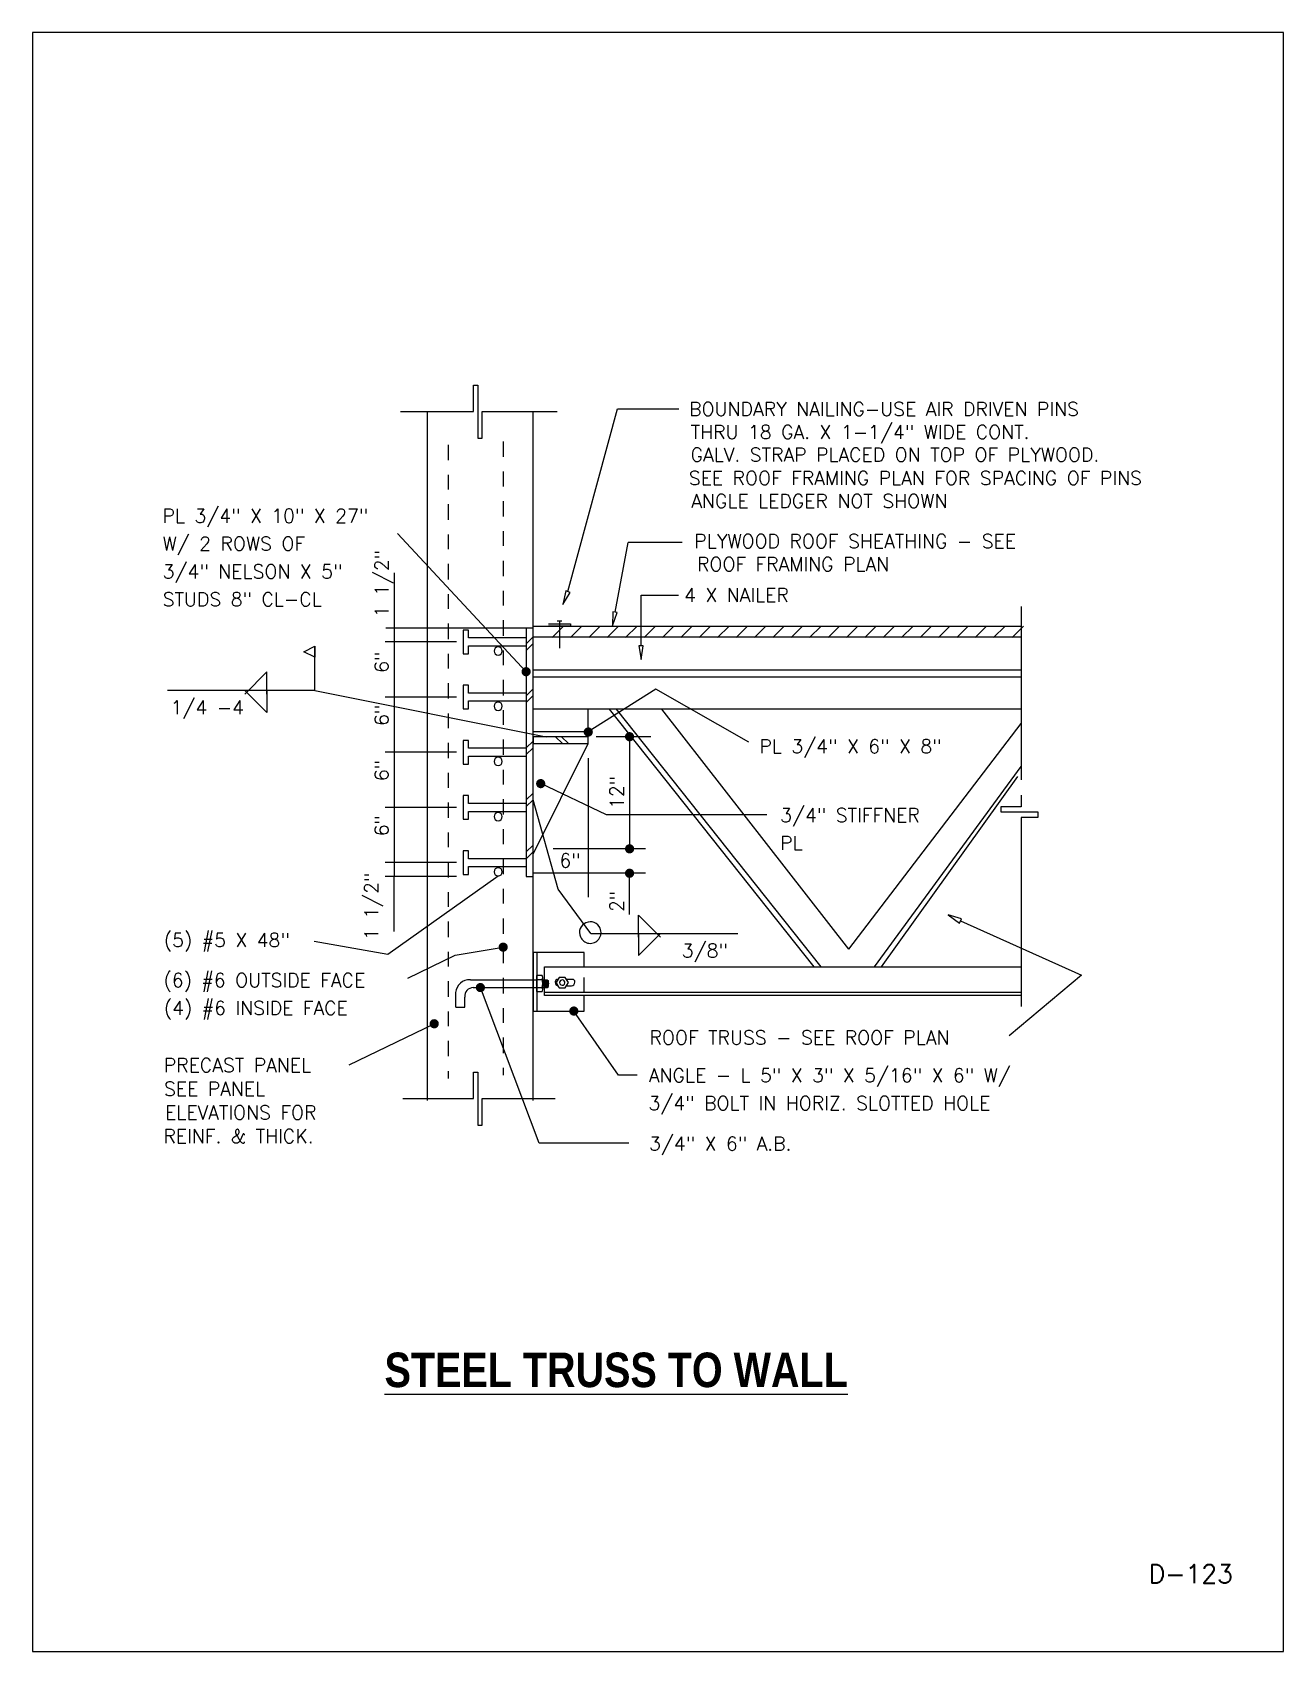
# Model space of a CAD drawing. Extents: x 0 to 8.5, y -0.1 to 10.9.
import ezdxf
from ezdxf.enums import TextEntityAlignment as Align

# ---------------------------------------------------------------- set-up
doc = ezdxf.new("R2010")
doc.units = 0
doc.header["$MEASUREMENT"] = 0
for name, pattern in [('A', [0]), ('ARROW', [0]), ('CENTX', [0.28871499999999994, 0.104987, -0.026247, 0.026247, -0.026247, 0.104987]), ('DEFAULT', [0]), ('DIM', [0]), ('DOTA', [0.039369, 0.013123, -0.013123, -0.013123]), ('HIDDEN', [0]), ('SOLID', [0])]:
    doc.linetypes.add(name, pattern=pattern)
doc.layers.get('0').update_dxf_attribs({"linetype": 'CONTINUOUS'})
doc.styles.get("Standard").update_dxf_attribs({"font": 'simplex.shx'})

msp = doc.modelspace()

# ---------------------------------------------------------------- linework, layer by layer
at = {"linetype": 'DEFAULT'}
for p, q in [((2.996125560362488, 8.47899215215298), (3.026124060362491, 8.47899215215298)), ((2.996125560362488, 8.29899215215298), (2.996125560362488, 8.47899215215298)), ((3.026124060362491, 8.47899215215298), (3.026124060362491, 8.118992152152977)), ((2.501125560362491, 8.29899215215298), (2.996125560362488, 8.29899215215298)), ((2.681124060362491, 8.29899215215298), (2.681124060362491, 3.618992152152978)), ((3.056124060362491, 8.29899215215298), (3.56612406036249, 8.29899215215298)), ((3.056124060362491, 8.118992152152977), (3.056124060362491, 8.29899215215298)), ((3.401124060362491, 3.618992152152978), (3.401124060362491, 8.29899215215298)), ((3.637974060362488, 7.076222839879981), (3.97400810781607, 8.318600099730324)), ((3.97400810781607, 8.318600099730324), (4.391124060362491, 8.318600099730322)), ((3.026124060362491, 8.118992152152977), (3.056124060362491, 8.118992152152977)), ((3.958281060362488, 6.936946339879982), (4.046811060362488, 7.410568989864236)), ((4.414489560362492, 7.410568989864236), (4.046811060362488, 7.410568989864236)), ((4.134516060362488, 7.05324048986424), (4.390317060362488, 7.05324048986424)), ((4.134516060362488, 6.708535339879984), (4.134516060362488, 7.05324048986424)), ((6.716407560362491, 6.974939696462616), (6.716407560362491, 5.796704839879976)), ((3.354250560362493, 6.828961339879982), (2.401451639174153, 6.828961339879982)), ((3.401124060362491, 6.842737339879979), (6.716407560362491, 6.842737339879979)), ((3.506124060362492, 6.857737339879981), (3.656124060362488, 6.857737339879981)), ((3.656124060362488, 6.842737339879979), (3.506124060362492, 6.842737339879979)), ((3.530250060362491, 6.765365839879981), (3.60768006036249, 6.841985839879979)), ((3.56612406036249, 6.878105839879981), (3.59612406036249, 6.878105839879981)), ((3.581124060362493, 6.878105839879981), (3.581124060362493, 6.692737339879982)), ((3.65524956036249, 6.765365839879981), (3.73267956036249, 6.841985839879979)), ((3.656124060362488, 6.857737339879981), (3.656124060362488, 6.842737339879979)), ((3.780250560362491, 6.765365839879981), (3.857680560362491, 6.841985839879979)), ((3.905250060362491, 6.765365839879981), (3.98268006036249, 6.841985839879979)), ((4.03024956036249, 6.765365839879981), (4.10767956036249, 6.841985839879979)), ((4.155250560362491, 6.765365839879981), (4.232680560362491, 6.841985839879979)), ((4.280250060362491, 6.765365839879981), (4.35768006036249, 6.841985839879979)), ((4.405251060362492, 6.765365839879981), (4.48267956036249, 6.841985839879979)), ((4.530250560362491, 6.765365839879981), (4.607680560362491, 6.841985839879979)), ((4.655250060362491, 6.765365839879981), (4.73268006036249, 6.841985839879979)), ((4.78024956036249, 6.765365839879981), (4.85767956036249, 6.841985839879979)), ((4.905250560362491, 6.765365839879981), (4.982680560362491, 6.841985839879979)), ((5.030250060362491, 6.765365839879981), (5.10768006036249, 6.841985839879979)), ((5.15524956036249, 6.765365839879981), (5.23267956036249, 6.841985839879979)), ((5.280250560362491, 6.765365839879981), (5.357680560362491, 6.841985839879979)), ((5.405250060362491, 6.765365839879981), (5.48268006036249, 6.841985839879979)), ((5.530251060362492, 6.765365839879981), (5.60767956036249, 6.841985839879979)), ((5.655250560362491, 6.765365839879981), (5.732680560362491, 6.841985839879979)), ((5.780250060362491, 6.765365839879981), (5.85768006036249, 6.841985839879979)), ((5.905251060362492, 6.765365839879981), (5.98267956036249, 6.841985839879979)), ((6.030250560362491, 6.765365839879981), (6.107680560362491, 6.841985839879979)), ((6.155250060362491, 6.765365839879981), (6.23268006036249, 6.841985839879979)), ((6.28024956036249, 6.765365839879981), (6.35767956036249, 6.841985839879979)), ((6.405250560362491, 6.765365839879981), (6.482680560362491, 6.841985839879979)), ((6.530250060362491, 6.765365839879981), (6.60768006036249, 6.841985839879979)), ((6.65524956036249, 6.765365839879981), (6.73267956036249, 6.841985839879979)), ((2.881027560362494, 6.735211339879982), (2.395559639174156, 6.735211339879982)), ((3.401124060362491, 6.768603091472597), (3.354249244730852, 6.721728275840961)), ((3.401124060362491, 6.723094406142213), (3.354249244730852, 6.676219590510574)), ((6.716407560362491, 6.767737339879983), (3.401124060362491, 6.767737339879983)), ((1.918732156079995, 6.405393262568596), (1.918732156079995, 6.705393262568596)), ((1.593731656079999, 6.530550262568596), (1.443731656079997, 6.380550262568597)), ((1.593731656079999, 6.380550262568597), (1.593731656079999, 6.530550262568596)), ((6.716407560362491, 6.543470839879977), (4.802278560362492, 6.543470839879977)), ((6.716407560362491, 6.543470839879977), (4.802278560362492, 6.543470839879977)), ((6.716407560362491, 6.495488839879985), (4.802278560362492, 6.495488839879985)), ((1.918732156079995, 6.405393262568596), (0.9179666560799973, 6.405393262568596)), ((1.593731656079999, 6.255393262568595), (1.443731656079997, 6.405393262568596)), ((1.593731656079999, 6.405393262568596), (1.593731656079999, 6.255393262568595)), ((3.401124060362491, 6.415048993772543), (3.354249244730852, 6.368174178140906)), ((2.881027560362494, 6.36021133987998), (2.395559639174156, 6.36021133987998)), ((3.401124060362491, 6.369542429762501), (3.354249244730852, 6.322667614130864)), ((3.776124060362491, 6.09064333987998), (3.776124060362491, 6.27814333987998)), ((5.310700560362489, 4.528144339879983), (3.920287560362489, 6.278144839879981)), ((5.357650560362492, 4.528144339879983), (3.967239060362493, 6.278144839879981)), ((5.545882560362493, 4.647169339879983), (4.275828060362491, 6.278144839879981)), ((6.716407560362491, 6.278144839879981), (4.802278560362492, 6.278144839879981)), ((5.545300560362492, 4.646579839879979), (6.716407560362491, 6.179705839879984)), ((3.401124060362491, 6.061497017392831), (3.354249244730852, 6.014622201761194)), ((3.776124060362491, 6.122701339879981), (3.401124060362491, 6.122701339879981)), ((3.600760942940083, 6.043768201061622), (3.553886127308443, 6.090643016693259)), ((3.641360892995468, 6.043768201061622), (3.594486077363834, 6.090643016693259)), ((4.202386560362493, 6.09064333987998), (3.829600560362493, 6.09064333987998)), ((2.881027560362494, 5.98521133987998), (2.395559639174156, 5.98521133987998)), ((3.401124060362491, 6.015988332062447), (3.354249244730852, 5.969113516430808)), ((3.401124060362491, 5.29376833987998), (3.776124060362491, 6.04376833987998)), ((3.776125560362493, 5.945536339879981), (3.776125560362493, 5.00065483987998)), ((5.719939560362493, 4.528144339879983), (6.716407560362491, 5.88856633987998)), ((5.767345560362489, 4.528144339879983), (6.693919560362492, 5.81944633987998)), ((2.881027560362494, 5.61021133987998), (2.395559639174156, 5.61021133987998)), ((3.401124060362491, 5.707942919692777), (3.354249244730852, 5.661068104061139)), ((3.401124060362491, 5.662434234362392), (3.354249244730852, 5.615559418730754)), ((6.716407560362491, 5.613772339879982), (6.579085560362492, 5.613772339879982)), ((6.579085560362492, 5.613772339879982), (6.579085560362492, 5.580470839879978)), ((6.716407560362491, 5.694139339879979), (6.716407560362491, 5.613772339879982)), ((6.579085560362492, 5.580470839879978), (6.830284560362493, 5.580470839879978)), ((6.830284560362493, 5.541427339879982), (6.716407560362491, 5.541427339879982)), ((6.716407560362491, 5.541427339879982), (6.716407560362491, 4.258114339879979)), ((6.830284560362493, 5.580470839879978), (6.830284560362493, 5.541427339879982)), ((3.401124060362491, 5.354388821992721), (3.354249244730852, 5.307514006361084)), ((3.401124060362491, 5.308882257982679), (3.354249244730852, 5.262007442351043)), ((4.165476060362494, 5.32896133987998), (3.53801556036249, 5.32896133987998)), ((2.881027560362494, 5.23521133987998), (2.395559639174156, 5.235211339879982)), ((3.401125560362493, 4.528213339879981), (3.401125560362493, 5.275985839879981)), ((2.881027560362494, 5.14146133987998), (2.395559639174156, 5.141461339879982)), ((4.165476060362494, 5.16305533987998), (3.53801556036249, 5.16305533987998)), ((4.11769056036249, 4.72851883987998), (4.11769056036249, 4.87851883987998)), ((4.11769056036249, 4.87851883987998), (4.267690560362492, 4.72851883987998)), ((3.792690060362494, 4.753361839879981), (4.793455560362492, 4.753361839879981)), ((4.11769056036249, 4.753361839879981), (4.11769056036249, 4.603361839879981)), ((4.11769056036249, 4.603361839879981), (4.267690560362492, 4.753361839879981)), ((3.426808560362488, 4.463629339879982), (3.422620560362494, 4.463629339879982)), ((3.426808560362488, 4.463629339879982), (3.422620560362494, 4.463629339879982)), ((3.462396060362492, 4.467815839879982), (3.426808560362488, 4.467815839879982)), ((3.426808560362488, 4.358959339879982), (3.426808560362488, 4.467815839879982)), ((3.462396060362492, 4.467815839879982), (3.426808560362488, 4.467815839879982)), ((3.426808560362488, 4.358959339879982), (3.426808560362488, 4.467815839879982)), ((3.426808560362488, 4.440601339879982), (3.462396060362492, 4.440601339879982)), ((3.426808560362488, 4.440601339879982), (3.462396060362492, 4.440601339879982)), ((3.467362560362492, 4.440184339879982), (3.498001560362487, 4.440184339879982)), ((3.467362560362492, 4.440184339879982), (3.498001560362487, 4.440184339879982)), ((3.467629560362495, 4.372567339879979), (3.467629560362495, 4.45421083987998)), ((3.467629560362495, 4.372567339879979), (3.467629560362495, 4.45421083987998)), ((3.467629560362495, 4.440184339879982), (3.476296560362494, 4.386239839879981)), ((3.467629560362495, 4.440184339879982), (3.476296560362494, 4.386239839879981)), ((3.476202060362493, 4.440184339879982), (3.484869060362492, 4.386239839879981)), ((3.476202060362493, 4.440184339879982), (3.484869060362492, 4.386239839879981)), ((3.48477456036249, 4.440184339879982), (3.49344156036249, 4.386239839879981)), ((3.48477456036249, 4.440184339879982), (3.49344156036249, 4.386239839879981)), ((3.493347060362488, 4.440184339879982), (3.501459060362492, 4.389697339879981)), ((3.493347060362488, 4.440184339879982), (3.501459060362492, 4.389697339879981)), ((3.498001560362487, 4.440184339879982), (3.506574060362491, 4.431610339879983)), ((3.498001560362487, 4.440184339879982), (3.506574060362491, 4.431610339879983)), ((3.502669560362495, 4.435514839879981), (3.506574060362491, 4.411214839879982)), ((3.502669560362495, 4.435514839879981), (3.506574060362491, 4.411214839879982)), ((3.506574060362491, 4.394812339879982), (3.506574060362491, 4.431610339879983)), ((3.506574060362491, 4.394812339879982), (3.506574060362491, 4.431610339879983)), ((2.874192060362491, 4.352180839879982), (2.874192060362491, 4.25308933987998)), ((2.874192060362491, 4.352180839879982), (2.874192060362491, 4.25308933987998)), ((2.937820560362495, 4.252841839879982), (2.937820560362495, 4.322156839879982)), ((2.937820560362495, 4.252841839879982), (2.937820560362495, 4.322156839879982)), ((3.426808560362488, 4.36314583987998), (3.422620560362494, 4.36314583987998)), ((3.426808560362488, 4.36314583987998), (3.422620560362494, 4.36314583987998)), ((3.426808560362488, 4.386173839879983), (3.462396060362492, 4.386173839879983)), ((3.426808560362488, 4.386173839879983), (3.462396060362492, 4.386173839879983)), ((3.426808560362488, 4.358959339879982), (3.462396060362492, 4.358959339879982)), ((3.426808560362488, 4.358959339879982), (3.462396060362492, 4.358959339879982)), ((3.467362560362492, 4.386239839879981), (3.498001560362487, 4.386239839879981)), ((3.467362560362492, 4.386239839879981), (3.498001560362487, 4.386239839879981)), ((3.478960560362488, 4.355021839879982), (6.716407560362491, 4.355021839879982)), ((3.498001560362487, 4.386239839879981), (3.506574060362491, 4.394812339879982)), ((3.498001560362487, 4.386239839879981), (3.506574060362491, 4.394812339879982)), ((2.876388060362489, 4.252841839879982), (2.937820560362495, 4.252841839879982)), ((2.876388060362489, 4.252841839879982), (2.937820560362495, 4.252841839879982)), ((2.996125560362488, 3.812834567725164), (3.026124060362491, 3.812834567725164)), ((2.996125560362488, 3.632834567725163), (2.996125560362488, 3.812834567725164)), ((3.026124060362491, 3.812834567725164), (3.026124060362491, 3.452834567725164)), ((2.516124060362491, 3.632834567725163), (2.996125560362488, 3.632834567725163)), ((3.056124060362491, 3.632834567725163), (3.551124060362488, 3.632834567725163)), ((3.056124060362491, 3.452834567725164), (3.056124060362491, 3.632834567725163)), ((3.026124060362491, 3.452834567725164), (3.056124060362491, 3.452834567725164))]:
    msp.add_line(p, q, dxfattribs=at)
at = {"linetype": 'CENTX'}
for p, q in [((2.82566256036249, 8.074367152152977), (2.82566256036249, 3.769044652152978)), ((3.19844856036249, 8.096513152152976), (3.19844856036249, 3.791189152152981))]:
    msp.add_line(p, q, dxfattribs=at)
at = {"linetype": 'ARROW'}
for p, q in [((2.479659964627893, 7.472177402104143), (3.354250560362493, 6.532396339879981)), ((2.458526101573177, 7.203961339879982), (2.458526101573177, 6.828961339879982)), ((1.918732156079995, 6.405393262568596), (3.490033560362487, 6.09064333987998)), ((2.458526101573177, 4.766461339879982), (2.458526101573177, 5.141461339879982)), ((4.056949560362492, 4.88254483987998), (4.056949560362492, 5.16305533987998)), ((2.872650060362488, 4.607723839879981), (3.19844856036249, 4.661087839879982)), ((2.550837202535462, 4.450703839879981), (2.872650060362488, 4.607723839879981)), ((2.151961832347963, 3.862524175343076), (2.72969856036249, 4.140670502168722))]:
    msp.add_line(p, q, dxfattribs=at)
at = {"linetype": 'A'}
for p, q in [((2.458526101573177, 6.828961339879982), (2.458526101573177, 6.735211339879982)), ((2.458526101573177, 5.235211339879982), (2.458526101573177, 5.141461339879982)), ((3.426808560362488, 4.62565483987998), (3.426808560362488, 4.227032839879982))]:
    msp.add_line(p, q, dxfattribs=at)
at = {"linetype": 'DIM'}
for p, q in [((2.458526101573177, 6.735211339879982), (2.458526101573177, 6.36021133987998)), ((2.458526101573177, 6.36021133987998), (2.458526101573177, 5.98521133987998)), ((4.056949560362492, 6.09064333987998), (4.056949560362492, 5.32896133987998)), ((2.458526101573177, 5.98521133987998), (2.458526101573177, 5.61021133987998)), ((2.458526101573177, 5.61021133987998), (2.458526101573177, 5.235211339879982)), ((3.776125560362493, 5.16305533987998), (3.401125560362493, 5.16305533987998))]:
    msp.add_line(p, q, dxfattribs=at)
at = {"linetype": 'HIDDEN'}
for p, q in [((4.802278560362492, 6.543470839879977), (3.401124060362491, 6.543470839879977)), ((4.802278560362492, 6.495488839879985), (3.401124060362491, 6.495488839879985)), ((4.802278560362492, 6.543470839879977), (3.64375056036249, 6.543470839879977)), ((4.802278560362492, 6.278144839879981), (3.401124060362491, 6.278144839879981)), ((2.97586806036249, 4.440182839879981), (3.422427060362493, 4.440182839879981)), ((2.97586806036249, 4.440182839879981), (3.422427060362493, 4.440182839879981)), ((2.994985560362489, 4.386592339879979), (3.422427060362493, 4.386592339879979)), ((2.994985560362489, 4.386592339879979), (3.422427060362493, 4.386592339879979))]:
    msp.add_line(p, q, dxfattribs=at)
at = {"linetype": 'DOTA'}
msp.add_line((3.748399560362492, 4.355021839879982), (3.748399560362492, 4.513474339879979), dxfattribs=at)
at = {"linetype": 'Continuous'}
msp.add_lwpolyline([(0, -0.1245817401496581), (8.5, -0.1245817401496581), (8.5, 10.87541825985034), (0, 10.87541825985034)], close=True, dxfattribs=at)
at = {"linetype": 'SOLID'}
for points in [[(3.652453560362488, 7.070350339879977), (3.623493060362492, 7.082093839879978), (3.602745060362491, 6.989342839879982)], [(3.973635060362492, 6.934051339879985), (3.942925560362493, 6.939839839879983), (3.940915560362489, 6.844817839879981)], [(1.918732156079995, 6.705393262568596), (1.918732156079995, 6.630393262568595), (1.843732156079994, 6.667893262568596)], [(4.150141560362488, 6.708535339879984), (4.118890560362487, 6.708535339879984), (4.134516060362488, 6.614785339879984)], [(6.298708560362488, 4.825120339879983), (6.312729060362491, 4.853048839879984), (6.221934060362491, 4.881145339879983)]]:
    msp.add_lwpolyline(points, close=True, dxfattribs=at)
at = {"linetype": 'DEFAULT'}
for points in [[(3.354249060362491, 5.141461339879982), (3.401124060362491, 5.141461339879982), (3.401124060362491, 6.828961339879982), (3.354249060362491, 6.828961339879982)], [(3.776124060362491, 6.04376833987998), (3.776124060362491, 6.09064333987998), (3.401124060362491, 6.09064333987998), (3.401124060362491, 6.04376833987998)]]:
    msp.add_lwpolyline(points, close=True, dxfattribs=at)
at = {"linetype": 'HIDDEN'}
for points in [[(3.354249060362491, 6.762007339879979), (2.963350560362487, 6.762007339879979), (2.963350560362487, 6.81559933987998), (2.926807560362493, 6.81559933987998), (2.926807560362493, 6.654824839879981), (2.963350560362487, 6.654824839879981), (2.963350560362487, 6.708416839879982), (3.354249060362491, 6.708416839879982)], [(3.354249060362491, 6.762007339879979), (2.963350560362487, 6.762007339879979), (2.963350560362487, 6.81559933987998), (2.926807560362493, 6.81559933987998), (2.926807560362493, 6.654824839879981), (2.963350560362487, 6.654824839879981), (2.963350560362487, 6.708416839879982), (3.354249060362491, 6.708416839879982)], [(3.354249060362491, 6.387007339879979), (2.963350560362487, 6.387007339879979), (2.963350560362487, 6.44059933987998), (2.926807560362493, 6.44059933987998), (2.926807560362493, 6.279824839879981), (2.963350560362487, 6.279824839879981), (2.963350560362487, 6.333416839879982), (3.354249060362491, 6.333416839879982)], [(3.354249060362491, 6.387007339879979), (2.963350560362487, 6.387007339879979), (2.963350560362487, 6.44059933987998), (2.926807560362493, 6.44059933987998), (2.926807560362493, 6.279824839879981), (2.963350560362487, 6.279824839879981), (2.963350560362487, 6.333416839879982), (3.354249060362491, 6.333416839879982)], [(3.354249060362491, 6.012007339879979), (2.963350560362487, 6.012007339879979), (2.963350560362487, 6.06559933987998), (2.926807560362493, 6.06559933987998), (2.926807560362493, 5.904824839879981), (2.963350560362487, 5.904824839879981), (2.963350560362487, 5.958416839879982), (3.354249060362491, 5.958416839879982)], [(3.354249060362491, 6.012007339879979), (2.963350560362487, 6.012007339879979), (2.963350560362487, 6.06559933987998), (2.926807560362493, 6.06559933987998), (2.926807560362493, 5.904824839879981), (2.963350560362487, 5.904824839879981), (2.963350560362487, 5.958416839879982), (3.354249060362491, 5.958416839879982)], [(3.354249060362491, 5.637007339879979), (2.963350560362487, 5.637007339879979), (2.963350560362487, 5.69059933987998), (2.926807560362493, 5.69059933987998), (2.926807560362493, 5.529824839879981), (2.963350560362487, 5.529824839879981), (2.963350560362487, 5.583416839879982), (3.354249060362491, 5.583416839879982)], [(3.354249060362491, 5.637007339879979), (2.963350560362487, 5.637007339879979), (2.963350560362487, 5.69059933987998), (2.926807560362493, 5.69059933987998), (2.926807560362493, 5.529824839879981), (2.963350560362487, 5.529824839879981), (2.963350560362487, 5.583416839879982), (3.354249060362491, 5.583416839879982)], [(3.354249060362491, 5.262007339879979), (2.963350560362487, 5.262007339879979), (2.963350560362487, 5.31559933987998), (2.926807560362493, 5.31559933987998), (2.926807560362493, 5.154824839879981), (2.963350560362487, 5.154824839879981), (2.963350560362487, 5.208416839879982), (3.354249060362491, 5.208416839879982)], [(3.354249060362491, 5.262007339879979), (2.963350560362487, 5.262007339879979), (2.963350560362487, 5.31559933987998), (2.926807560362493, 5.31559933987998), (2.926807560362493, 5.154824839879981), (2.963350560362487, 5.154824839879981), (2.963350560362487, 5.208416839879982), (3.354249060362491, 5.208416839879982)]]:
    msp.add_lwpolyline(points, dxfattribs=at)
at = {"linetype": 'SOLID'}
for points in [[(3.164101560362488, 6.700792339879981, 1), (3.164101560362488, 6.644542339879981, 1)], [(3.164101560362488, 6.325792339879981, 1), (3.164101560362488, 6.269542339879981, 1)], [(3.164101560362488, 5.950792339879981, 1), (3.164101560362488, 5.894542339879981, 1)], [(3.164101560362488, 5.575792339879981, 1), (3.164101560362488, 5.519542339879981, 1)], [(3.164101560362488, 5.20079083987998, 1), (3.164101560362488, 5.14454083987998, 1)]]:
    msp.add_lwpolyline(points, format="xyb", close=True, dxfattribs=at)
at = {"linetype": 'Continuous', "const_width": 0.03125}
for points in [[(3.338625560362493, 6.532396339879981, 1), (3.369875560362493, 6.532396339879981, 1)], [(3.760499060362491, 6.122701339879981, 1), (3.791749060362491, 6.122701339879981, 1)], [(4.041324560362492, 6.09064333987998, 1), (4.072574560362492, 6.09064333987998, 1)], [(3.437498060362493, 5.772062839879981, 1), (3.468748060362493, 5.772062839879981, 1)], [(4.041324560362492, 5.32896133987998, 1), (4.072574560362492, 5.32896133987998, 1)], [(4.041324560362492, 5.16305533987998, 1), (4.072574560362492, 5.16305533987998, 1)], [(3.18282356036249, 4.661087839879982, 1), (3.21407356036249, 4.661087839879982, 1)], [(3.027803060362491, 4.386592339879981, 1), (3.059053060362491, 4.386592339879981, 1)], [(3.662646560362489, 4.227032839879982, 1), (3.693896560362489, 4.227032839879982, 1)], [(2.71407356036249, 4.140670502168722, 1), (2.74532356036249, 4.140670502168722, 1)]]:
    msp.add_lwpolyline(points, format="xyb", close=True, dxfattribs=at)
at = {"linetype": 'ARROW'}
for points in [[(4.866756060362494, 6.052574839879981), (4.235605560362492, 6.414287839879981), (3.776125560362493, 6.12270283987998)], [(4.99019323805666, 5.559292173074955), (3.899467560362494, 5.560940839879982), (3.453123060362493, 5.772062839879981)], [(3.792690060362494, 4.753361839879981), (3.571234560362495, 5.056019839879981), (3.401124060362491, 5.662435339879981)], [(1.913806002575052, 4.701463084901734), (2.415090386904572, 4.61310733987998), (3.164103060362494, 5.144542339879981)], [(4.050924706117774, 3.329770327924228), (3.44205156036249, 3.330035205352662), (3.043428060362491, 4.386592339879981)], [(4.10890827351006, 3.791128083599832), (3.981465273510064, 3.791128083599832), (3.678271560362489, 4.227032839879982)]]:
    msp.add_lwpolyline(points, dxfattribs=at)
at = {"linetype": 'DEFAULT'}
msp.add_lwpolyline([(3.856962060362493, 4.789105339879981, 1), (3.722563560362493, 4.731215839879981, 1)], format="xyb", close=True, dxfattribs=at)
for points in [[(6.30571956036249, 4.83908383987998), (7.126614217289504, 4.470084207493018), (6.636355853995667, 4.058589341628444)], [(6.716407560362491, 4.332877339879982), (3.478960560362488, 4.332877339879982), (3.478960560362488, 4.528144339879983), (6.716407560362491, 4.528144339879983)]]:
    msp.add_lwpolyline(points, dxfattribs=at)
at = {"linetype": 'A'}
msp.add_lwpolyline([(3.748399560362492, 4.528144339879983), (3.748399560362492, 4.62565483987998), (3.401124060362491, 4.62565483987998), (3.401124060362491, 4.227032839879982), (3.748399560362492, 4.227032839879982), (3.748399560362492, 4.332877339879982)], dxfattribs=at)
at = {"linetype": 'DEFAULT'}
for points in [[(2.97586806036249, 4.440182839879981, 0.398337), (2.874192060362491, 4.352180839879982)], [(2.97586806036249, 4.440182839879981, 0.398337), (2.874192060362491, 4.352180839879982)], [(3.462396060362492, 4.440601339879982, 0.384615), (3.462396060362492, 4.467815839879982)], [(3.462396060362492, 4.440601339879982, 0.384615), (3.462396060362492, 4.467815839879982)], [(3.462396060362492, 4.386173839879983, 0.192308), (3.462396060362492, 4.440601339879982)], [(3.462396060362492, 4.386173839879983, 0.192308), (3.462396060362492, 4.440601339879982)], [(2.994985560362489, 4.386592339879979, 0.435291), (2.937820560362495, 4.322156839879982)], [(2.994985560362489, 4.386592339879979, 0.435291), (2.937820560362495, 4.322156839879982)], [(3.462396060362492, 4.358959339879982, 0.384615), (3.462396060362492, 4.386173839879983)], [(3.462396060362492, 4.358959339879982, 0.384615), (3.462396060362492, 4.386173839879983)]]:
    msp.add_lwpolyline(points, format="xyb", dxfattribs=at)
at = {"linetype": 'A'}
for points in [[(3.571102560362492, 4.442218339879981), (3.568645560362492, 4.442218339879981, 0.414214), (3.551458560362491, 4.42503133987998), (3.551458560362491, 4.422362839879979, 0.358515), (3.570381060362491, 4.399364839879983)], [(3.62866506036249, 4.398925339879979), (3.662044560362489, 4.398925339879979, 0.414214), (3.685482060362489, 4.422362839879979), (3.685482060362489, 4.42503133987998, 0.414214), (3.668295060362492, 4.442218339879981), (3.628197060362488, 4.442218339879981)]]:
    msp.add_lwpolyline(points, format="xyb", dxfattribs=at)
at = {"linetype": 'HIDDEN'}
msp.add_lwpolyline([(3.579010560362489, 4.455914839879981), (3.558370560362492, 4.420166839879981), (3.579010560362489, 4.38441883987998), (3.620289060362492, 4.38441883987998), (3.640927560362492, 4.420166839879981), (3.620289060362492, 4.455914839879981)], close=True, dxfattribs=at)
msp.add_lwpolyline([(3.579010560362489, 4.455914839879981), (3.558370560362492, 4.420166839879981), (3.579010560362489, 4.38441883987998), (3.620289060362492, 4.38441883987998), (3.640927560362492, 4.420166839879981), (3.620289060362492, 4.455914839879981)], close=True, dxfattribs=at)
msp.add_lwpolyline([(3.58170156036249, 4.421561839879979, 1), (3.61759656036249, 4.418771839879983, 1)], format="xyb", close=True, dxfattribs=at)
msp.add_lwpolyline([(3.58170156036249, 4.421561839879979, 1), (3.61759656036249, 4.418771839879983, 1)], format="xyb", close=True, dxfattribs=at)

# ---------------------------------------------------------------- texts
for s, p in [('BOUNDARY NAILING-USE AIR DRIVEN PINS', (4.46155956036249, 8.269743743147693)), ('THRU 18 GA. X 1-1/4" WIDE CONT.', (4.471599060362493, 8.113494743147694)), ('GALV. STRAP PLACED ON TOP OF PLYWOOD.', (4.471599060362493, 7.959485243147697)), ('SEE ROOF FRAMING PLAN FOR SPACING OF PINS', (4.459446315922607, 7.800993743147693)), ('ANGLE LEDGER NOT SHOWN', (4.476178771547676, 7.644743243147698)), ('PL 3/4" X 10" X 27"', (0.8836412112928009, 7.544392913494051)), ('W/ 2 ROWS OF', (0.8840342112927999, 7.355416913494053)), ('PLYWOOD ROOF SHEATHING - SEE', (4.49642256036249, 7.37228298986424)), ('3/4" NELSON X 5"', (0.8850197112928022, 7.166440913494054)), ('ROOF FRAMING PLAN', (4.514926560362492, 7.216032489864239)), ('STUDS 8" CL-CL', (0.8850197112928022, 6.977464913494056)), ('4 X NAILER', (4.427128560362492, 7.005996489864239)), ('1/4 -4', (0.9390326560799984, 6.242971762568597)), ('PL 3/4" X 6" X 8"', (4.939098060362491, 5.978755339879981)), ('3/4" STIFFNER', (5.079747060362489, 5.51088551523917)), ('PL', (5.07994506036249, 5.321909515239171)), ('6"', (3.580210560362492, 5.202425839879981)), ('(5) #5 X 48"', (0.8927676522417869, 4.66238367196839)), ('3/8"', (4.411563060362495, 4.590940339879981)), ('(6) #6 OUTSIDE FACE', (0.8910968691309513, 4.389713132452307)), ('(4) #6 INSIDE FACE', (0.8930648691309511, 4.200735632452307)), ('ROOF TRUSS - SEE ROOF PLAN', (4.19252487436078, 4.000409839879981)), ('PRECAST PANEL', (0.8927805818744492, 3.812418013054327)), ('ANGLE - L 5" X 3" X 5/16" X 6" W/', (4.187865994237439, 3.743571559871786)), ('SEE PANEL', (0.8940850188609915, 3.651703513054329)), ('3/4" BOLT IN HORIZ. SLOTTED HOLE', (4.185503494237441, 3.554595559871788)), ('ELEVATIONS FOR', (0.9010485818744485, 3.490989013054326)), ('REINF. & THICK.', (0.8901490188609955, 3.330274513054327)), ('3/4" X 6" A.B.', (4.188793312960646, 3.279489765768129))]:
    msp.add_text(s, height=0.09375).set_placement(p)
for s, p in [('1 1/2"', (2.419155601573181, 6.902140339879981)), ('6"', (2.419155601573181, 6.52526983987998)), ('6"', (2.419155601573181, 6.16429483987998)), ('6"', (2.419155601573181, 5.78929483987998)), ('12"', (4.01757906036249, 5.60030983987998)), ('6"', (2.419155601573181, 5.41429483987998)), ('1 1/2"', (2.349027601573178, 4.709719339879981)), ('2"', (4.01757906036249, 4.89996583987998))]:
    msp.add_text(s, height=0.09375, rotation=90).set_placement(p)
at = {"linetype": 'Continuous'}
msp.add_text('D-123', height=0.125, dxfattribs=at).set_placement((8.155540660196465, 0.3414728392436075), align=Align.RIGHT)
at = {"linetype": 'Continuous', "insert": (2.392380093822183, 1.906564060948558), "char_height": 0.234375, "width": 4.4140625, "attachment_point": 1}
msp.add_mtext('{\\fTechnicBold|b0|i0|c2|p2;\\LSTEEL TRUSS TO WALL}', dxfattribs=at)

doc.saveas('drawing.dxf')
